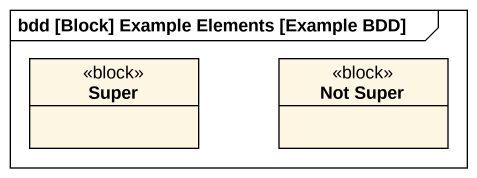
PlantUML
@startuml
mainframe bdd [Block] Example Elements [Example BDD]
hide circle
hide empty members
class Super <<block>>
class "Not Super" as Not_Super <<block>>
@enduml
